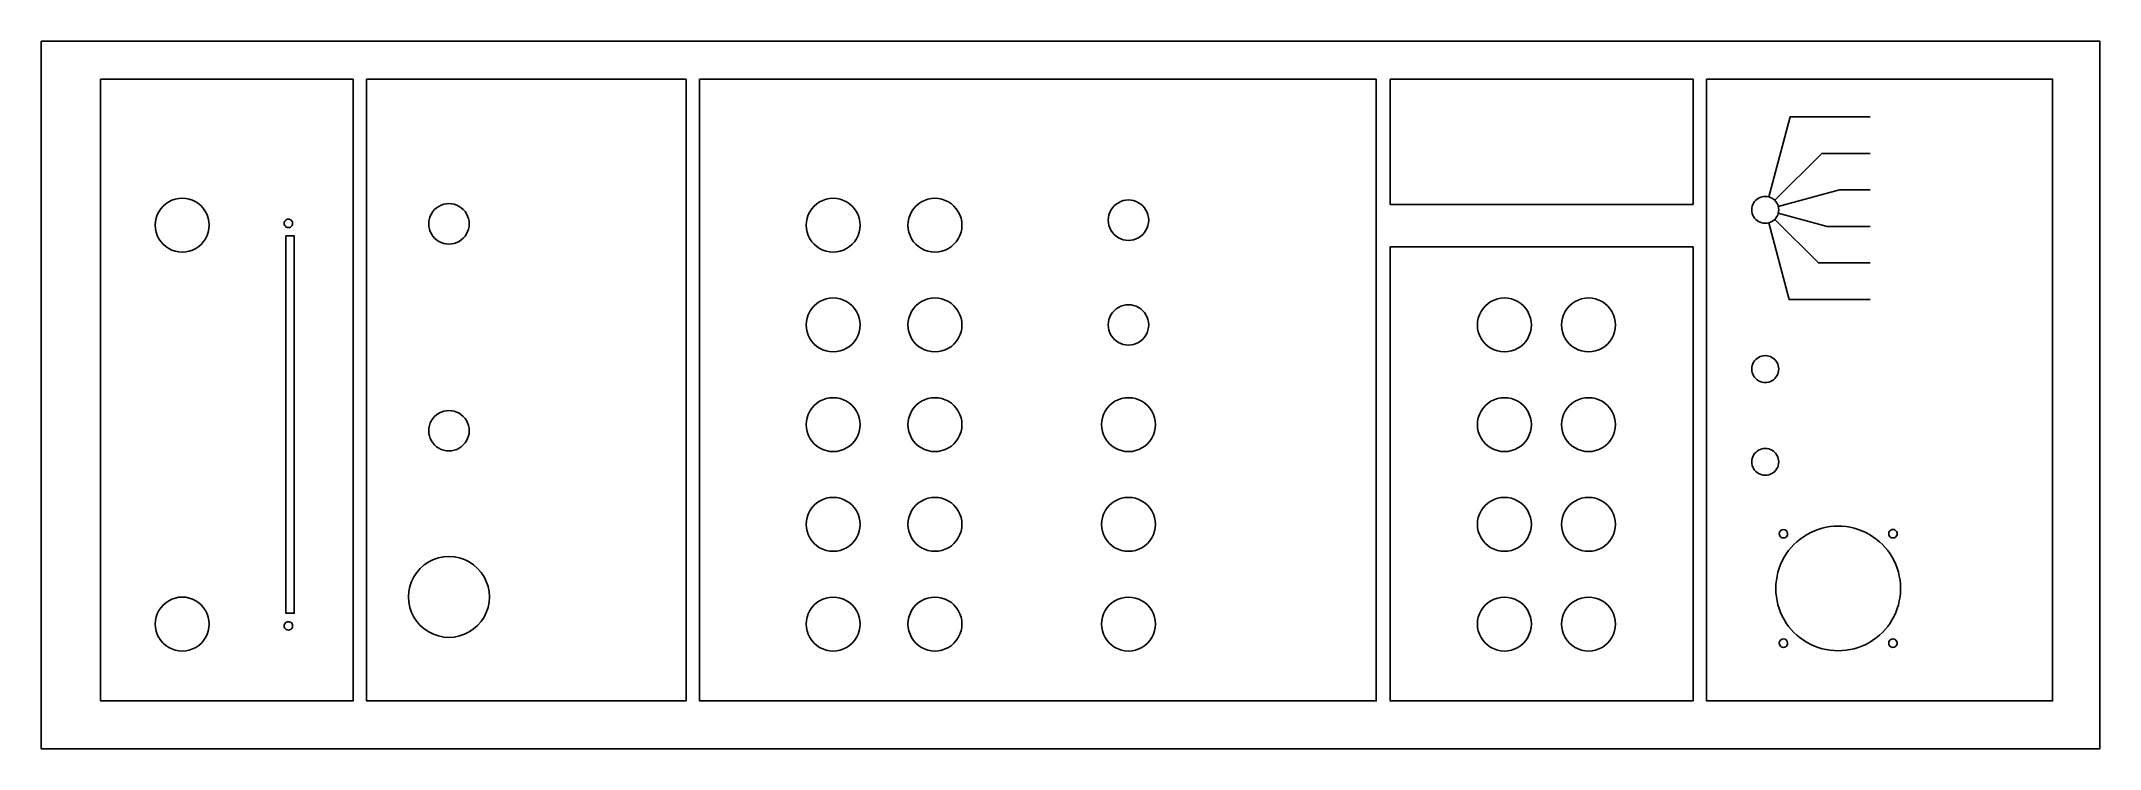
# Model space of a CAD drawing. Extents: x -16 to 594, y -6 to 204.
import ezdxf

# ---------------------------------------------------------------- set-up
doc = ezdxf.new("R2010")
doc.units = 0
doc.layers.add('Calque_1', color=7, linetype='CONTINUOUS')

msp = doc.modelspace()

# ---------------------------------------------------------------- linework, layer by layer
at = {"layer": 'Calque_1', "color": 5}
for points in [[(-16.177376, 204.069344), (594.480954, 204.069344), (594.480954, -6.009816), (-16.177376, -6.009816)], [(1.441184, 192.76118), (76.336188, 192.76118), (76.336188, 8.22418), (1.441184, 8.22418)], [(80.336456, 192.76118), (175.143959, 192.76118), (175.143959, 8.22453), (80.336456, 8.22453)], [(179.14346, 192.76118), (379.84317, 192.76118), (379.84317, 8.22418), (179.14346, 8.22418)], [(383.94846, 192.76118), (473.848721, 192.76118), (473.848721, 155.616809), (383.94846, 155.616809)], [(477.84845, 192.76118), (580.44873, 192.76118), (580.44873, 8.22418), (477.84845, 8.22418)], [(383.94846, 142.99557), (473.848721, 142.99557), (473.848721, 8.22415), (383.94846, 8.22415)]]:
    msp.add_lwpolyline(points, close=True, dxfattribs=at)
for points in [[(496.26629, 157.85847), (502.62116, 181.57517), (526.32603, 181.57517)], [(498.05802, 156.82282), (511.97376, 170.73858), (526.32603, 170.73858)], [(499.09056, 155.03021), (517.2704, 159.90148), (526.32603, 159.90148)], [(499.09373, 152.96122), (513.63642, 149.06452), (526.32603, 149.06452)], [(496.26531, 150.1374), (502.36031, 127.39064), (526.32603, 127.39064)], [(498.0581, 151.16941), (510.99975, 138.22774), (526.32603, 138.22774)]]:
    msp.add_lwpolyline(points, dxfattribs=at)
at = {"layer": 'Calque_1', "color": 7}
for points in [[(499.23135, 153.99614)], [(33.664326, 149.42535)], [(58.397671, 149.98141)], [(110.78924, 149.83191)], [(312.34106, 150.92056)], [(56.397663, 146.2314), (58.897663, 146.2314), (58.897663, 34.2314), (56.397663, 34.2314)], [(218.7332, 141.42535)], [(248.94423, 141.42555)], [(312.34106, 119.82855)], [(218.7332, 111.82838)], [(248.94423, 111.82855)], [(417.8577, 111.82855)], [(442.83023, 111.82874)], [(499.23135, 106.72673)], [(110.78924, 88.42775)], [(218.7332, 82.23141)], [(248.94423, 82.2316)], [(306.34106, 82.2316)], [(417.8577, 82.23158)], [(442.83023, 82.2318)], [(499.231371, 79.186033)], [(501.87088, 57.85268)], [(534.37091, 57.85268)], [(218.7332, 52.63443)], [(248.94423, 52.63463)], [(306.34106, 52.63463)], [(417.8577, 52.63463)], [(442.83023, 52.6348)], [(116.78924, 39.09283)], [(535.37091, 41.60266)], [(33.664326, 31.03748)], [(58.397671, 30.48145)], [(501.87088, 25.35266)], [(534.37091, 25.35266)], [(218.7332, 23.03748)], [(248.94423, 23.03766)], [(306.34106, 23.03766)], [(417.8577, 23.03766)], [(442.83023, 23.03781)]]:
    msp.add_lwpolyline(points, close=True, dxfattribs=at)
for points in [[(21.664326, 156.353553), (19.189117, 154.924491), (17.664326, 152.283475), (17.664326, 149.42535)], [(29.664326, 156.353553), (27.189117, 157.782616), (24.139535, 157.782616), (21.664326, 156.353553)], [(33.664326, 149.42535), (33.664326, 152.283475), (32.139535, 154.924491), (29.664326, 156.353553)], [(101.78924, 155.028062), (99.932834, 153.956266), (98.78924, 151.975504), (98.78924, 149.83191)], [(107.78924, 155.028062), (105.932834, 156.099859), (103.645646, 156.099859), (101.78924, 155.028062)], [(110.78924, 149.83191), (110.78924, 151.975504), (109.645646, 153.956266), (107.78924, 155.028062)], [(211.804997, 153.42535), (210.375934, 150.950141), (210.375934, 147.900559), (211.804997, 145.42535)], [(218.7332, 157.42535), (215.875075, 157.42535), (213.234059, 155.900559), (211.804997, 153.42535)], [(225.661403, 153.42535), (224.232341, 155.900559), (221.591325, 157.42535), (218.7332, 157.42535)], [(225.661403, 145.42535), (227.090466, 147.900559), (227.090466, 150.950141), (225.661403, 153.42535)], [(242.016027, 153.42555), (240.586964, 150.950341), (240.586964, 147.900759), (242.016027, 145.42555)], [(248.94423, 157.42555), (246.086105, 157.42555), (243.445089, 155.900759), (242.016027, 153.42555)], [(255.872433, 153.42555), (254.443371, 155.900759), (251.802355, 157.42555), (248.94423, 157.42555)], [(255.872433, 145.42555), (257.301496, 147.900759), (257.301496, 150.950341), (255.872433, 153.42555)], [(303.34106, 156.116712), (301.484654, 155.044916), (300.34106, 153.064154), (300.34106, 150.92056)], [(309.34106, 156.116712), (307.484654, 157.188509), (305.197466, 157.188509), (303.34106, 156.116712)], [(312.34106, 150.92056), (312.34106, 153.064154), (311.197466, 155.044916), (309.34106, 156.116712)], [(493.23135, 157.460242), (491.993746, 156.74571), (491.23135, 155.425202), (491.23135, 153.99614)], [(491.23135, 153.99614), (491.23135, 152.567078), (491.993746, 151.24657), (493.23135, 150.532038)], [(497.23135, 157.460242), (495.993746, 158.174773), (494.468954, 158.174773), (493.23135, 157.460242)], [(499.23135, 153.99614), (499.23135, 155.425202), (498.468954, 156.74571), (497.23135, 157.460242)], [(497.23135, 150.532038), (498.468954, 151.24657), (499.23135, 152.567078), (499.23135, 153.99614)], [(17.664326, 149.42535), (17.664326, 146.567225), (19.189117, 143.926209), (21.664326, 142.497147)], [(29.664326, 142.497147), (32.139535, 143.926209), (33.664326, 146.567225), (33.664326, 149.42535)], [(55.897671, 149.98141), (55.897671, 150.427992), (56.13592, 150.840651), (56.522671, 151.063942)], [(56.522671, 148.898878), (56.13592, 149.122169), (55.897671, 149.534828), (55.897671, 149.98141)], [(56.522671, 151.063942), (56.909422, 151.287233), (57.38592, 151.287233), (57.772671, 151.063942)], [(57.772671, 148.898878), (57.38592, 148.675587), (56.909422, 148.675587), (56.522671, 148.898878)], [(57.772671, 151.063942), (58.159422, 150.840651), (58.397671, 150.427992), (58.397671, 149.98141)], [(58.397671, 149.98141), (58.397671, 149.534828), (58.159422, 149.122169), (57.772671, 148.898878)], [(98.78924, 149.83191), (98.78924, 147.688316), (99.932834, 145.707554), (101.78924, 144.635758)], [(107.78924, 144.635758), (109.645646, 145.707554), (110.78924, 147.688316), (110.78924, 149.83191)], [(300.34106, 150.92056), (300.34106, 148.776966), (301.484654, 146.796204), (303.34106, 145.724408)], [(309.34106, 145.724408), (311.197466, 146.796204), (312.34106, 148.776966), (312.34106, 150.92056)], [(493.23135, 150.532038), (494.468954, 149.817507), (495.993746, 149.817507), (497.23135, 150.532038)], [(21.664326, 142.497147), (24.139535, 141.068084), (27.189117, 141.068084), (29.664326, 142.497147)], [(101.78924, 144.635758), (103.645646, 143.563961), (105.932834, 143.563961), (107.78924, 144.635758)], [(211.804997, 145.42535), (213.234059, 142.950141), (215.875075, 141.42535), (218.7332, 141.42535)], [(218.7332, 141.42535), (221.591325, 141.42535), (224.232341, 142.950141), (225.661403, 145.42535)], [(242.016027, 145.42555), (243.445089, 142.950341), (246.086105, 141.42555), (248.94423, 141.42555)], [(248.94423, 141.42555), (251.802355, 141.42555), (254.443371, 142.950341), (255.872433, 145.42555)], [(303.34106, 145.724408), (305.197466, 144.652611), (307.484654, 144.652611), (309.34106, 145.724408)], [(211.804997, 123.82838), (210.375934, 121.353171), (210.375934, 118.303589), (211.804997, 115.82838)], [(218.7332, 127.82838), (215.875075, 127.82838), (213.234059, 126.303589), (211.804997, 123.82838)], [(225.661403, 123.82838), (224.232341, 126.303589), (221.591325, 127.82838), (218.7332, 127.82838)], [(225.661403, 115.82838), (227.090466, 118.303589), (227.090466, 121.353171), (225.661403, 123.82838)], [(242.016027, 123.82855), (240.586964, 121.353341), (240.586964, 118.303759), (242.016027, 115.82855)], [(248.94423, 127.82855), (246.086105, 127.82855), (243.445089, 126.303759), (242.016027, 123.82855)], [(255.872433, 123.82855), (254.443371, 126.303759), (251.802355, 127.82855), (248.94423, 127.82855)], [(255.872433, 115.82855), (257.301496, 118.303759), (257.301496, 121.353341), (255.872433, 123.82855)], [(303.34106, 125.024702), (301.484654, 123.952906), (300.34106, 121.972144), (300.34106, 119.82855)], [(309.34106, 125.024702), (307.484654, 126.096499), (305.197466, 126.096499), (303.34106, 125.024702)], [(312.34106, 119.82855), (312.34106, 121.972144), (311.197466, 123.952906), (309.34106, 125.024702)], [(410.929497, 123.82855), (409.500434, 121.353341), (409.500434, 118.303759), (410.929497, 115.82855)], [(417.8577, 127.82855), (414.999575, 127.82855), (412.358559, 126.303759), (410.929497, 123.82855)], [(424.785903, 123.82855), (423.356841, 126.303759), (420.715825, 127.82855), (417.8577, 127.82855)], [(424.785903, 115.82855), (426.214966, 118.303759), (426.214966, 121.353341), (424.785903, 123.82855)], [(435.902027, 123.82874), (434.472964, 121.353531), (434.472964, 118.303949), (435.902027, 115.82874)], [(442.83023, 127.82874), (439.972105, 127.82874), (437.331089, 126.303949), (435.902027, 123.82874)], [(449.758433, 123.82874), (448.329371, 126.303949), (445.688355, 127.82874), (442.83023, 127.82874)], [(449.758433, 115.82874), (451.187496, 118.303949), (451.187496, 121.353531), (449.758433, 123.82874)], [(300.34106, 119.82855), (300.34106, 117.684956), (301.484654, 115.704194), (303.34106, 114.632398)], [(309.34106, 114.632398), (311.197466, 115.704194), (312.34106, 117.684956), (312.34106, 119.82855)], [(211.804997, 115.82838), (213.234059, 113.353171), (215.875075, 111.82838), (218.7332, 111.82838)], [(218.7332, 111.82838), (221.591325, 111.82838), (224.232341, 113.353171), (225.661403, 115.82838)], [(242.016027, 115.82855), (243.445089, 113.353341), (246.086105, 111.82855), (248.94423, 111.82855)], [(248.94423, 111.82855), (251.802355, 111.82855), (254.443371, 113.353341), (255.872433, 115.82855)], [(303.34106, 114.632398), (305.197466, 113.560601), (307.484654, 113.560601), (309.34106, 114.632398)], [(410.929497, 115.82855), (412.358559, 113.353341), (414.999575, 111.82855), (417.8577, 111.82855)], [(417.8577, 111.82855), (420.715825, 111.82855), (423.356841, 113.353341), (424.785903, 115.82855)], [(435.902027, 115.82874), (437.331089, 113.353531), (439.972105, 111.82874), (442.83023, 111.82874)], [(442.83023, 111.82874), (445.688355, 111.82874), (448.329371, 113.353531), (449.758433, 115.82874)], [(493.23135, 110.190832), (491.993746, 109.4763), (491.23135, 108.155792), (491.23135, 106.72673)], [(497.23135, 110.190832), (495.993746, 110.905363), (494.468954, 110.905363), (493.23135, 110.190832)], [(499.23135, 106.72673), (499.23135, 108.155792), (498.468954, 109.4763), (497.23135, 110.190832)], [(491.23135, 106.72673), (491.23135, 105.297668), (491.993746, 103.97716), (493.23135, 103.262628)], [(497.23135, 103.262628), (498.468954, 103.97716), (499.23135, 105.297668), (499.23135, 106.72673)], [(218.7332, 98.23141), (215.875075, 98.23141), (213.234059, 96.706619), (211.804997, 94.23141)], [(225.661403, 94.23141), (224.232341, 96.706619), (221.591325, 98.23141), (218.7332, 98.23141)], [(248.94423, 98.2316), (246.086105, 98.2316), (243.445089, 96.706809), (242.016027, 94.2316)], [(255.872433, 94.2316), (254.443371, 96.706809), (251.802355, 98.2316), (248.94423, 98.2316)], [(306.34106, 98.2316), (303.482935, 98.2316), (300.841919, 96.706809), (299.412857, 94.2316)], [(313.269263, 94.2316), (311.840201, 96.706809), (309.199185, 98.2316), (306.34106, 98.2316)], [(417.8577, 98.23158), (414.999575, 98.23158), (412.358559, 96.706789), (410.929497, 94.23158)], [(424.785903, 94.23158), (423.356841, 96.706789), (420.715825, 98.23158), (417.8577, 98.23158)], [(442.83023, 98.2318), (439.972105, 98.2318), (437.331089, 96.707009), (435.902027, 94.2318)], [(449.758433, 94.2318), (448.329371, 96.707009), (445.688355, 98.2318), (442.83023, 98.2318)], [(493.23135, 103.262628), (494.468954, 102.548097), (495.993746, 102.548097), (497.23135, 103.262628)], [(101.78924, 93.623902), (99.932834, 92.552106), (98.78924, 90.571344), (98.78924, 88.42775)], [(107.78924, 93.623902), (105.932834, 94.695699), (103.645646, 94.695699), (101.78924, 93.623902)], [(110.78924, 88.42775), (110.78924, 90.571344), (109.645646, 92.552106), (107.78924, 93.623902)], [(211.804997, 94.23141), (210.375934, 91.756201), (210.375934, 88.706619), (211.804997, 86.23141)], [(225.661403, 86.23141), (227.090466, 88.706619), (227.090466, 91.756201), (225.661403, 94.23141)], [(242.016027, 94.2316), (240.586964, 91.756391), (240.586964, 88.706809), (242.016027, 86.2316)], [(255.872433, 86.2316), (257.301496, 88.706809), (257.301496, 91.756391), (255.872433, 94.2316)], [(299.412857, 94.2316), (297.983794, 91.756391), (297.983794, 88.706809), (299.412857, 86.2316)], [(313.269263, 86.2316), (314.698326, 88.706809), (314.698326, 91.756391), (313.269263, 94.2316)], [(410.929497, 94.23158), (409.500434, 91.756371), (409.500434, 88.706789), (410.929497, 86.23158)], [(424.785903, 86.23158), (426.214966, 88.706789), (426.214966, 91.756371), (424.785903, 94.23158)], [(435.902027, 94.2318), (434.472964, 91.756591), (434.472964, 88.707009), (435.902027, 86.2318)], [(449.758433, 86.2318), (451.187496, 88.707009), (451.187496, 91.756591), (449.758433, 94.2318)], [(98.78924, 88.42775), (98.78924, 86.284156), (99.932834, 84.303394), (101.78924, 83.231598)], [(107.78924, 83.231598), (109.645646, 84.303394), (110.78924, 86.284156), (110.78924, 88.42775)], [(211.804997, 86.23141), (213.234059, 83.756201), (215.875075, 82.23141), (218.7332, 82.23141)], [(218.7332, 82.23141), (221.591325, 82.23141), (224.232341, 83.756201), (225.661403, 86.23141)], [(242.016027, 86.2316), (243.445089, 83.756391), (246.086105, 82.2316), (248.94423, 82.2316)], [(248.94423, 82.2316), (251.802355, 82.2316), (254.443371, 83.756391), (255.872433, 86.2316)], [(299.412857, 86.2316), (300.841919, 83.756391), (303.482935, 82.2316), (306.34106, 82.2316)], [(306.34106, 82.2316), (309.199185, 82.2316), (311.840201, 83.756391), (313.269263, 86.2316)], [(410.929497, 86.23158), (412.358559, 83.756371), (414.999575, 82.23158), (417.8577, 82.23158)], [(417.8577, 82.23158), (420.715825, 82.23158), (423.356841, 83.756371), (424.785903, 86.23158)], [(435.902027, 86.2318), (437.331089, 83.756591), (439.972105, 82.2318), (442.83023, 82.2318)], [(442.83023, 82.2318), (445.688355, 82.2318), (448.329371, 83.756591), (449.758433, 86.2318)], [(101.78924, 83.231598), (103.645646, 82.159801), (105.932834, 82.159801), (107.78924, 83.231598)], [(493.231371, 82.650134), (491.993766, 81.935603), (491.231371, 80.615095), (491.231371, 79.186033)], [(497.231371, 82.650134), (495.993766, 83.364665), (494.468975, 83.364665), (493.231371, 82.650134)], [(499.231371, 79.186033), (499.231371, 80.615095), (498.468975, 81.935603), (497.231371, 82.650134)], [(491.231371, 79.186033), (491.231371, 77.75697), (491.993766, 76.436462), (493.231371, 75.721931)], [(493.231371, 75.721931), (494.468975, 75.0074), (495.993766, 75.0074), (497.231371, 75.721931)], [(497.231371, 75.721931), (498.468975, 76.436462), (499.231371, 77.75697), (499.231371, 79.186033)], [(218.7332, 68.63443), (215.875075, 68.63443), (213.234059, 67.109639), (211.804997, 64.63443)], [(225.661403, 64.63443), (224.232341, 67.109639), (221.591325, 68.63443), (218.7332, 68.63443)], [(248.94423, 68.63463), (246.086105, 68.63463), (243.445089, 67.109839), (242.016027, 64.63463)], [(255.872433, 64.63463), (254.443371, 67.109839), (251.802355, 68.63463), (248.94423, 68.63463)], [(306.34106, 68.63463), (303.482935, 68.63463), (300.841919, 67.109839), (299.412857, 64.63463)], [(313.269263, 64.63463), (311.840201, 67.109839), (309.199185, 68.63463), (306.34106, 68.63463)], [(417.8577, 68.63463), (414.999575, 68.63463), (412.358559, 67.109839), (410.929497, 64.63463)], [(424.785903, 64.63463), (423.356841, 67.109839), (420.715825, 68.63463), (417.8577, 68.63463)], [(442.83023, 68.6348), (439.972105, 68.6348), (437.331089, 67.110009), (435.902027, 64.6348)], [(449.758433, 64.6348), (448.329371, 67.110009), (445.688355, 68.6348), (442.83023, 68.6348)], [(211.804997, 64.63443), (210.375934, 62.159221), (210.375934, 59.109639), (211.804997, 56.63443)], [(225.661403, 56.63443), (227.090466, 59.109639), (227.090466, 62.159221), (225.661403, 64.63443)], [(242.016027, 64.63463), (240.586964, 62.159421), (240.586964, 59.109839), (242.016027, 56.63463)], [(255.872433, 56.63463), (257.301496, 59.109839), (257.301496, 62.159421), (255.872433, 64.63463)], [(299.412857, 64.63463), (297.983794, 62.159421), (297.983794, 59.109839), (299.412857, 56.63463)], [(313.269263, 56.63463), (314.698326, 59.109839), (314.698326, 62.159421), (313.269263, 64.63463)], [(410.929497, 64.63463), (409.500434, 62.159421), (409.500434, 59.109839), (410.929497, 56.63463)], [(424.785903, 56.63463), (426.214966, 59.109839), (426.214966, 62.159421), (424.785903, 64.63463)], [(435.902027, 64.6348), (434.472964, 62.159591), (434.472964, 59.110009), (435.902027, 56.6348)], [(449.758433, 56.6348), (451.187496, 59.110009), (451.187496, 62.159591), (449.758433, 64.6348)], [(211.804997, 56.63443), (213.234059, 54.159221), (215.875075, 52.63443), (218.7332, 52.63443)], [(218.7332, 52.63443), (221.591325, 52.63443), (224.232341, 54.159221), (225.661403, 56.63443)], [(242.016027, 56.63463), (243.445089, 54.159421), (246.086105, 52.63463), (248.94423, 52.63463)], [(248.94423, 52.63463), (251.802355, 52.63463), (254.443371, 54.159421), (255.872433, 56.63463)], [(299.412857, 56.63463), (300.841919, 54.159421), (303.482935, 52.63463), (306.34106, 52.63463)], [(306.34106, 52.63463), (309.199185, 52.63463), (311.840201, 54.159421), (313.269263, 56.63463)], [(410.929497, 56.63463), (412.358559, 54.159421), (414.999575, 52.63463), (417.8577, 52.63463)], [(417.8577, 52.63463), (420.715825, 52.63463), (423.356841, 54.159421), (424.785903, 56.63463)], [(435.902027, 56.6348), (437.331089, 54.159591), (439.972105, 52.6348), (442.83023, 52.6348)], [(442.83023, 52.6348), (445.688355, 52.6348), (448.329371, 54.159591), (449.758433, 56.6348)], [(507.62091, 57.62413), (501.89699, 54.319423), (498.37091, 48.212073), (498.37091, 41.60266)], [(499.37088, 57.85268), (499.37088, 58.543036), (499.930524, 59.10268), (500.62088, 59.10268)], [(499.99588, 56.770148), (499.609129, 56.993439), (499.37088, 57.406098), (499.37088, 57.85268)], [(501.24588, 56.770148), (500.859129, 56.546857), (500.382631, 56.546857), (499.99588, 56.770148)], [(500.62088, 59.10268), (501.311236, 59.10268), (501.87088, 58.543036), (501.87088, 57.85268)], [(501.87088, 57.85268), (501.87088, 57.406098), (501.632631, 56.993439), (501.24588, 56.770148)], [(526.12091, 57.62413), (520.39699, 60.928837), (513.34483, 60.928837), (507.62091, 57.62413)], [(535.37091, 41.60266), (535.37091, 48.212073), (531.84483, 54.319423), (526.12091, 57.62413)], [(531.87091, 57.85268), (531.87091, 58.299262), (532.109159, 58.711921), (532.49591, 58.935212)], [(532.49591, 56.770148), (532.109159, 56.993439), (531.87091, 57.406098), (531.87091, 57.85268)], [(532.49591, 58.935212), (532.882661, 59.158503), (533.359159, 59.158503), (533.74591, 58.935212)], [(533.74591, 56.770148), (533.359159, 56.546857), (532.882661, 56.546857), (532.49591, 56.770148)], [(533.74591, 58.935212), (534.132661, 58.711921), (534.37091, 58.299262), (534.37091, 57.85268)], [(534.37091, 57.85268), (534.37091, 57.406098), (534.132661, 56.993439), (533.74591, 56.770148)], [(98.78924, 49.485135), (95.076427, 47.341541), (92.78924, 43.380017), (92.78924, 39.09283)], [(110.78924, 49.485135), (107.076427, 51.628728), (102.502053, 51.628728), (98.78924, 49.485135)], [(116.78924, 39.09283), (116.78924, 43.380017), (114.502053, 47.341541), (110.78924, 49.485135)], [(21.664326, 37.965683), (19.189117, 36.536621), (17.664326, 33.895605), (17.664326, 31.03748)], [(29.664326, 37.965683), (27.189117, 39.394746), (24.139535, 39.394746), (21.664326, 37.965683)], [(33.664326, 31.03748), (33.664326, 33.895605), (32.139535, 36.536621), (29.664326, 37.965683)], [(92.78924, 39.09283), (92.78924, 34.805643), (95.076427, 30.844119), (98.78924, 28.700525)], [(110.78924, 28.700525), (114.502053, 30.844119), (116.78924, 34.805643), (116.78924, 39.09283)], [(218.7332, 39.03748), (215.875075, 39.03748), (213.234059, 37.512689), (211.804997, 35.03748)], [(225.661403, 35.03748), (224.232341, 37.512689), (221.591325, 39.03748), (218.7332, 39.03748)], [(248.94423, 39.03766), (246.086105, 39.03766), (243.445089, 37.512869), (242.016027, 35.03766)], [(255.872433, 35.03766), (254.443371, 37.512869), (251.802355, 39.03766), (248.94423, 39.03766)], [(306.34106, 39.03766), (303.482935, 39.03766), (300.841919, 37.512869), (299.412857, 35.03766)], [(313.269263, 35.03766), (311.840201, 37.512869), (309.199185, 39.03766), (306.34106, 39.03766)], [(417.8577, 39.03766), (414.999575, 39.03766), (412.358559, 37.512869), (410.929497, 35.03766)], [(424.785903, 35.03766), (423.356841, 37.512869), (420.715825, 39.03766), (417.8577, 39.03766)], [(442.83023, 39.03781), (439.972105, 39.03781), (437.331089, 37.513019), (435.902027, 35.03781)], [(449.758433, 35.03781), (448.329371, 37.513019), (445.688355, 39.03781), (442.83023, 39.03781)], [(498.37091, 41.60266), (498.37091, 34.993247), (501.89699, 28.885897), (507.62091, 25.58119)], [(526.12091, 25.58119), (531.84483, 28.885897), (535.37091, 34.993247), (535.37091, 41.60266)], [(17.664326, 31.03748), (17.664326, 28.179355), (19.189117, 25.538339), (21.664326, 24.109277)], [(29.664326, 24.109277), (32.139535, 25.538339), (33.664326, 28.179355), (33.664326, 31.03748)], [(55.897671, 30.48145), (55.897671, 30.928032), (56.13592, 31.340691), (56.522671, 31.563982)], [(56.522671, 31.563982), (56.909422, 31.787273), (57.38592, 31.787273), (57.772671, 31.563982)], [(57.772671, 31.563982), (58.159422, 31.340691), (58.397671, 30.928032), (58.397671, 30.48145)], [(211.804997, 35.03748), (210.375934, 32.562271), (210.375934, 29.512689), (211.804997, 27.03748)], [(225.661403, 27.03748), (227.090466, 29.512689), (227.090466, 32.562271), (225.661403, 35.03748)], [(242.016027, 35.03766), (240.586964, 32.562451), (240.586964, 29.512869), (242.016027, 27.03766)], [(255.872433, 27.03766), (257.301496, 29.512869), (257.301496, 32.562451), (255.872433, 35.03766)], [(299.412857, 35.03766), (297.983794, 32.562451), (297.983794, 29.512869), (299.412857, 27.03766)], [(313.269263, 27.03766), (314.698326, 29.512869), (314.698326, 32.562451), (313.269263, 35.03766)], [(410.929497, 35.03766), (409.500434, 32.562451), (409.500434, 29.512869), (410.929497, 27.03766)], [(424.785903, 27.03766), (426.214966, 29.512869), (426.214966, 32.562451), (424.785903, 35.03766)], [(435.902027, 35.03781), (434.472964, 32.562601), (434.472964, 29.513019), (435.902027, 27.03781)], [(449.758433, 27.03781), (451.187496, 29.513019), (451.187496, 32.562601), (449.758433, 35.03781)], [(56.522671, 29.398918), (56.13592, 29.622209), (55.897671, 30.034868), (55.897671, 30.48145)], [(57.772671, 29.398918), (57.38592, 29.175627), (56.909422, 29.175627), (56.522671, 29.398918)], [(58.397671, 30.48145), (58.397671, 30.034868), (58.159422, 29.622209), (57.772671, 29.398918)], [(98.78924, 28.700525), (102.502053, 26.556932), (107.076427, 26.556932), (110.78924, 28.700525)], [(211.804997, 27.03748), (213.234059, 24.562271), (215.875075, 23.03748), (218.7332, 23.03748)], [(218.7332, 23.03748), (221.591325, 23.03748), (224.232341, 24.562271), (225.661403, 27.03748)], [(242.016027, 27.03766), (243.445089, 24.562451), (246.086105, 23.03766), (248.94423, 23.03766)], [(248.94423, 23.03766), (251.802355, 23.03766), (254.443371, 24.562451), (255.872433, 27.03766)], [(299.412857, 27.03766), (300.841919, 24.562451), (303.482935, 23.03766), (306.34106, 23.03766)], [(306.34106, 23.03766), (309.199185, 23.03766), (311.840201, 24.562451), (313.269263, 27.03766)], [(410.929497, 27.03766), (412.358559, 24.562451), (414.999575, 23.03766), (417.8577, 23.03766)], [(417.8577, 23.03766), (420.715825, 23.03766), (423.356841, 24.562451), (424.785903, 27.03766)], [(435.902027, 27.03781), (437.331089, 24.562601), (439.972105, 23.03781), (442.83023, 23.03781)], [(442.83023, 23.03781), (445.688355, 23.03781), (448.329371, 24.562601), (449.758433, 27.03781)], [(499.37088, 25.35266), (499.37088, 26.043016), (499.930524, 26.60266), (500.62088, 26.60266)], [(499.99588, 24.270128), (499.609129, 24.493419), (499.37088, 24.906078), (499.37088, 25.35266)], [(500.62088, 26.60266), (501.311236, 26.60266), (501.87088, 26.043016), (501.87088, 25.35266)], [(501.87088, 25.35266), (501.87088, 24.906078), (501.632631, 24.493419), (501.24588, 24.270128)], [(507.62091, 25.58119), (513.34483, 22.276483), (520.39699, 22.276483), (526.12091, 25.58119)], [(531.87091, 25.35266), (531.87091, 25.799242), (532.109159, 26.211901), (532.49591, 26.435192)], [(532.49591, 24.270128), (532.109159, 24.493419), (531.87091, 24.906078), (531.87091, 25.35266)], [(532.49591, 26.435192), (532.882661, 26.658483), (533.359159, 26.658483), (533.74591, 26.435192)], [(533.74591, 26.435192), (534.132661, 26.211901), (534.37091, 25.799242), (534.37091, 25.35266)], [(534.37091, 25.35266), (534.37091, 24.906078), (534.132661, 24.493419), (533.74591, 24.270128)], [(21.664326, 24.109277), (24.139535, 22.680214), (27.189117, 22.680214), (29.664326, 24.109277)], [(501.24588, 24.270128), (500.859129, 24.046837), (500.382631, 24.046837), (499.99588, 24.270128)], [(533.74591, 24.270128), (533.359159, 24.046837), (532.882661, 24.046837), (532.49591, 24.270128)]]:
    msp.add_open_spline(points, degree=3, dxfattribs=at)

doc.saveas('drawing.dxf')
